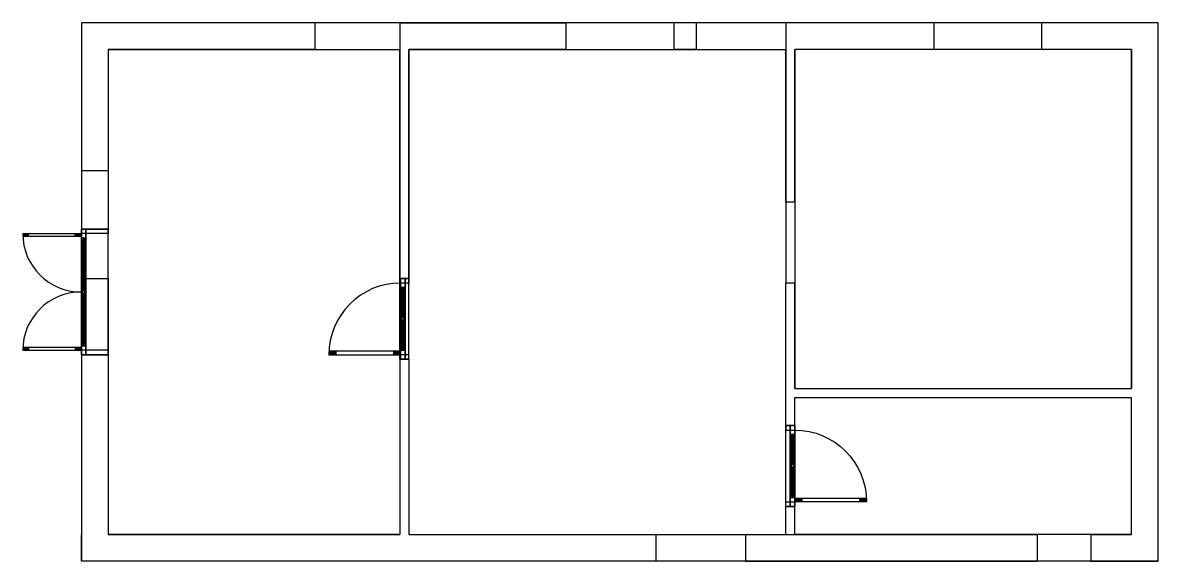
# Model space of a CAD drawing. Header units: metres. Extents: x -46 to 153, y -1 to 83.
# Drawn here: x 30.37 to 43.03, y 39.81 to 45.81 of the extents above; entities that cross this region are included whole.
import ezdxf

# ---------------------------------------------------------------- set-up
doc = ezdxf.new("R2010")
doc.units = ezdxf.units.M
doc.header["$LTSCALE"] = 0.018
for name, color, linetype in [('3DSILL_WALLS', 6, 'Continuous'), ('3DWDGLASS', 24, 'Continuous'), ('3DWINDR', 227, 'Continuous'), ('LAYER-ON', 4, 'Continuous'), ('WALLS', 6, 'Continuous'), ('WINDOOR', 3, 'Continuous')]:
    doc.layers.add(name, color=color, linetype=linetype)

# ---------------------------------------------------------------- blocks, each defined once
blk = doc.blocks.new('CWWD1D')
for p, q in [((0, 0.5), (0, 0)), ((0.005, 0.45), (0.005, 0.5)), ((0.01, 0.45), (0.01, 0.4999)), ((0.015, 0.45), (0.015, 0.4998)), ((0.02, 0.45), (0.02, 0.4996)), ((0.025, 0), (0.025, 0.4994)), ((0.975, 0), (0.975, 0.4994)), ((0.98, 0.45), (0.98, 0.4996)), ((0.985, 0.45), (0.985, 0.4998)), ((0.99, 0.45), (0.99, 0.4999)), ((0.995, 0.45), (0.995, 0.5)), ((1, 0.5), (1, 0)), ((0.025, 0.45), (0, 0.45)), ((0.975, 0.45), (1, 0.45)), ((0.025, 0.05), (0, 0.05)), ((0, 0), (0.025, 0)), ((0.005, 0), (0.005, 0.05)), ((0.01, 0), (0.01, 0.05)), ((0.015, 0), (0.015, 0.05)), ((0.02, 0), (0.02, 0.05)), ((0.975, 0.05), (1, 0.05)), ((1, 0), (0.975, 0)), ((0.98, 0), (0.98, 0.05)), ((0.985, 0), (0.985, 0.05)), ((0.99, 0), (0.99, 0.05)), ((0.995, 0), (0.995, 0.05))]:
    blk.add_line(p, q)
for centre, start, end in [((0, 0), 0, 90), ((1, 0), 90, 180)]:
    blk.add_arc(centre, 0.5, start, end)
blk = doc.blocks.new('*U69', base_point=(31.177, 42.109))
at = {"layer": '3DSILL_WALLS', "color": 239}
for points in [[(31.027, 43.509), (31.327, 43.509), (31.327, 43.509, 2.2), (31.027, 43.509, 2.2)], [(31.027, 42.109, 2.2), (31.327, 42.109, 2.2), (31.327, 43.509, 2.2), (31.027, 43.509, 2.2)], [(31.027, 42.109), (31.327, 42.109), (31.327, 42.109, 2.2), (31.027, 42.109, 2.2)]]:
    blk.add_3dface(points, dxfattribs=at)
at = {"layer": '3DSILL_WALLS', "invisible_edges": 14}
blk.add_3dface([(31.027, 42.109, 3), (31.027, 43.509, 3), (31.027, 43.509, 2.2), (31.027, 42.109, 2.2)], dxfattribs=at)
at = {"layer": '3DSILL_WALLS', "color": 230, "invisible_edges": 14}
blk.add_3dface([(31.327, 42.109, 3), (31.327, 43.509, 3), (31.327, 43.509, 2.2), (31.327, 42.109, 2.2)], dxfattribs=at)
at = {"layer": '3DWDGLASS'}
for points in [[(31.052, 42.824, 0.05), (31.052, 43.409, 0.05), (31.052, 43.409, 0.54), (31.052, 42.824, 0.54)], [(31.052, 42.824, 0.57), (31.052, 43.409, 0.57), (31.052, 43.409, 1.06), (31.052, 42.824, 1.06)], [(31.052, 42.824, 1.09), (31.052, 43.409, 1.09), (31.052, 43.409, 1.58), (31.052, 42.824, 1.58)], [(31.052, 42.824, 1.61), (31.052, 43.409, 1.61), (31.052, 43.409, 2.1), (31.052, 42.824, 2.1)], [(31.052, 42.209, 0.05), (31.052, 42.794, 0.05), (31.052, 42.794, 0.54), (31.052, 42.209, 0.54)], [(31.052, 42.209, 0.57), (31.052, 42.794, 0.57), (31.052, 42.794, 1.06), (31.052, 42.209, 1.06)], [(31.052, 42.209, 1.09), (31.052, 42.794, 1.09), (31.052, 42.794, 1.58), (31.052, 42.209, 1.58)], [(31.052, 42.209, 1.61), (31.052, 42.794, 1.61), (31.052, 42.794, 2.1), (31.052, 42.209, 2.1)]]:
    blk.add_3dface(points, dxfattribs=at)
at = {"layer": '3DWINDR'}
for points, invisible_edges in [([(31.027, 42.109, 2.2), (31.027, 42.159, 2.15), (31.027, 43.459, 2.15), (31.027, 43.509, 2.2)], 5), ([(31.027, 43.509, 2.2), (31.027, 43.459, 2.15), (31.027, 43.459), (31.027, 43.509)], 1), ([(31.027, 42.159, 2.15), (31.027, 42.209, 2.1), (31.027, 43.409, 2.1), (31.027, 43.459, 2.15)], 5), ([(31.027, 43.459, 2.15), (31.027, 43.409, 2.1), (31.027, 43.409, 0.05), (31.027, 43.459)], 5), ([(31.027, 43.459), (31.027, 43.409, 0.05), (31.027, 42.209, 0.05), (31.027, 42.159)], 5), ([(31.037, 42.209, 0.54), (31.037, 43.409, 0.54), (31.037, 43.409, 0.57), (31.037, 42.209, 0.57)], 5), ([(31.037, 42.209, 1.06), (31.037, 43.409, 1.06), (31.037, 43.409, 1.09), (31.037, 42.209, 1.09)], 5), ([(31.037, 42.209, 1.58), (31.037, 43.409, 1.58), (31.037, 43.409, 1.61), (31.037, 42.209, 1.61)], 5), ([(31.067, 42.209, 0.54), (31.067, 43.409, 0.54), (31.067, 43.409, 0.57), (31.067, 42.209, 0.57)], 5), ([(31.067, 42.209, 1.06), (31.067, 43.409, 1.06), (31.067, 43.409, 1.09), (31.067, 42.209, 1.09)], 5), ([(31.067, 42.209, 1.58), (31.067, 43.409, 1.58), (31.067, 43.409, 1.61), (31.067, 42.209, 1.61)], 5), ([(31.077, 42.109, 2.2), (31.077, 42.159, 2.15), (31.077, 43.459, 2.15), (31.077, 43.509, 2.2)], 5), ([(31.077, 43.509, 2.2), (31.077, 43.459, 2.15), (31.077, 43.459), (31.077, 43.509)], 1), ([(31.077, 42.159, 2.15), (31.077, 42.209, 2.1), (31.077, 43.409, 2.1), (31.077, 43.459, 2.15)], 5), ([(31.077, 43.459, 2.15), (31.077, 43.409, 2.1), (31.077, 43.409, 0.05), (31.077, 43.459)], 5), ([(31.077, 43.459), (31.077, 43.409, 0.05), (31.077, 42.209, 0.05), (31.077, 42.159)], 5), ([(31.037, 42.794, 0.05), (31.037, 42.824, 0.05), (31.037, 42.824, 0.54), (31.037, 42.794, 0.54)], 4), ([(31.037, 42.794, 0.57), (31.037, 42.824, 0.57), (31.037, 42.824, 1.06), (31.037, 42.794, 1.06)], 5), ([(31.037, 42.794, 1.09), (31.037, 42.824, 1.09), (31.037, 42.824, 1.58), (31.037, 42.794, 1.58)], 5), ([(31.037, 42.794, 1.61), (31.037, 42.824, 1.61), (31.037, 42.824, 2.1), (31.037, 42.794, 2.1)], 1), ([(31.067, 42.794, 0.05), (31.067, 42.824, 0.05), (31.067, 42.824, 0.54), (31.067, 42.794, 0.54)], 4), ([(31.067, 42.794, 0.57), (31.067, 42.824, 0.57), (31.067, 42.824, 1.06), (31.067, 42.794, 1.06)], 5), ([(31.067, 42.794, 1.09), (31.067, 42.824, 1.09), (31.067, 42.824, 1.58), (31.067, 42.794, 1.58)], 5), ([(31.067, 42.794, 1.61), (31.067, 42.824, 1.61), (31.067, 42.824, 2.1), (31.067, 42.794, 2.1)], 1), ([(31.027, 42.159), (31.027, 42.209, 0.05), (31.027, 42.209, 2.1), (31.027, 42.159, 2.15)], 5), ([(31.027, 42.109), (31.027, 42.159), (31.027, 42.159, 2.15), (31.027, 42.109, 2.2)], 4), ([(31.077, 42.159), (31.077, 42.209, 0.05), (31.077, 42.209, 2.1), (31.077, 42.159, 2.15)], 5), ([(31.077, 42.109), (31.077, 42.159), (31.077, 42.159, 2.15), (31.077, 42.109, 2.2)], 4)]:
    blk.add_3dface(points, dxfattribs=dict(at, invisible_edges=invisible_edges))
for points in [[(31.037, 42.824, 0.54), (31.067, 42.824, 0.54), (31.067, 43.409, 0.54), (31.037, 43.409, 0.54)], [(31.037, 42.824, 0.57), (31.067, 42.824, 0.57), (31.067, 43.409, 0.57), (31.037, 43.409, 0.57)], [(31.037, 42.824, 1.06), (31.067, 42.824, 1.06), (31.067, 43.409, 1.06), (31.037, 43.409, 1.06)], [(31.037, 42.824, 1.09), (31.067, 42.824, 1.09), (31.067, 43.409, 1.09), (31.037, 43.409, 1.09)], [(31.037, 42.824, 1.58), (31.067, 42.824, 1.58), (31.067, 43.409, 1.58), (31.037, 43.409, 1.58)], [(31.037, 42.824, 1.61), (31.067, 42.824, 1.61), (31.067, 43.409, 1.61), (31.037, 43.409, 1.61)], [(31.037, 42.824, 0.05), (31.067, 42.824, 0.05), (31.067, 42.824, 0.54), (31.037, 42.824, 0.54)], [(31.037, 42.824, 0.57), (31.067, 42.824, 0.57), (31.067, 42.824, 1.06), (31.037, 42.824, 1.06)], [(31.037, 42.824, 1.09), (31.067, 42.824, 1.09), (31.067, 42.824, 1.58), (31.037, 42.824, 1.58)], [(31.037, 42.824, 1.61), (31.067, 42.824, 1.61), (31.067, 42.824, 2.1), (31.037, 42.824, 2.1)], [(31.037, 42.794, 0.05), (31.067, 42.794, 0.05), (31.067, 42.794, 0.54), (31.037, 42.794, 0.54)], [(31.037, 42.794, 0.57), (31.067, 42.794, 0.57), (31.067, 42.794, 1.06), (31.037, 42.794, 1.06)], [(31.037, 42.794, 1.09), (31.067, 42.794, 1.09), (31.067, 42.794, 1.58), (31.037, 42.794, 1.58)], [(31.037, 42.794, 1.61), (31.067, 42.794, 1.61), (31.067, 42.794, 2.1), (31.037, 42.794, 2.1)], [(31.037, 42.209, 0.54), (31.067, 42.209, 0.54), (31.067, 42.794, 0.54), (31.037, 42.794, 0.54)], [(31.037, 42.209, 0.57), (31.067, 42.209, 0.57), (31.067, 42.794, 0.57), (31.037, 42.794, 0.57)], [(31.037, 42.209, 1.06), (31.067, 42.209, 1.06), (31.067, 42.794, 1.06), (31.037, 42.794, 1.06)], [(31.037, 42.209, 1.09), (31.067, 42.209, 1.09), (31.067, 42.794, 1.09), (31.037, 42.794, 1.09)], [(31.037, 42.209, 1.58), (31.067, 42.209, 1.58), (31.067, 42.794, 1.58), (31.037, 42.794, 1.58)], [(31.037, 42.209, 1.61), (31.067, 42.209, 1.61), (31.067, 42.794, 1.61), (31.037, 42.794, 1.61)]]:
    blk.add_3dface(points, dxfattribs=at)
at = {"layer": 'WINDOOR'}
for p, q in [((31.027, 43.459), (31.027, 43.509)), ((31.327, 43.459), (31.027, 43.459)), ((31.327, 43.509), (31.327, 43.459)), ((31.327, 42.159), (31.027, 42.159)), ((31.027, 42.159), (31.027, 42.109)), ((31.327, 42.109), (31.327, 42.159))]:
    blk.add_line(p, q, dxfattribs=at)
at = {"layer": 'WINDOOR', "xscale": 1.3, "yscale": 1.3, "zscale": 1.3, "rotation": 90.00000000000004}
blk.add_blockref('CWWD1D', (31.024, 42.159), dxfattribs=at)
at = {"layer": '3DWINDR'}
mesh = blk.add_polymesh((5, 2), dxfattribs=at)
for k, corner in enumerate([(31.027, 42.109), (31.077, 42.109), (31.027, 42.109, 2.2), (31.077, 42.109, 2.2), (31.027, 43.509, 2.2), (31.077, 43.509, 2.2), (31.027, 43.509), (31.077, 43.509), (31.027, 42.109), (31.077, 42.109)]):
    mesh.set_mesh_vertex(divmod(k, 2), corner)
mesh = blk.add_polymesh((5, 2), dxfattribs=at)
for k, corner in enumerate([(31.027, 42.209, 0.05), (31.077, 42.209, 0.05), (31.027, 42.209, 2.1), (31.077, 42.209, 2.1), (31.027, 43.409, 2.1), (31.077, 43.409, 2.1), (31.027, 43.409, 0.05), (31.077, 43.409, 0.05), (31.027, 42.209, 0.05), (31.077, 42.209, 0.05)]):
    mesh.set_mesh_vertex(divmod(k, 2), corner)
blk = doc.blocks.new('CWWD1L')
for p, q in [((0, 1), (0, 0)), ((0.01, 0.9), (0.01, 1)), ((0.02, 0.9), (0.02, 1)), ((0.03, 0.9), (0.03, 1)), ((0.04, 0.9), (0.04, 0.999)), ((0.05, 0), (0.05, 0.999)), ((0.05, 0.9), (0, 0.9)), ((0.05, 0.1), (0, 0.1)), ((0, 0), (0.05, 0)), ((0.01, 0), (0.01, 0.1)), ((0.02, 0), (0.02, 0.1)), ((0.03, 0), (0.03, 0.1)), ((0.04, 0), (0.04, 0.1))]:
    blk.add_line(p, q)
blk.add_arc((0, 0), 1, 0, 90)
blk = doc.blocks.new('*U71', base_point=(34.627, 42.059))
at = {"layer": '3DSILL_WALLS', "color": 239}
for points in [[(34.577, 42.959), (34.677, 42.959), (34.677, 42.959, 2.2), (34.577, 42.959, 2.2)], [(34.577, 42.059, 2.2), (34.677, 42.059, 2.2), (34.677, 42.959, 2.2), (34.577, 42.959, 2.2)], [(34.577, 42.059), (34.677, 42.059), (34.677, 42.059, 2.2), (34.577, 42.059, 2.2)]]:
    blk.add_3dface(points, dxfattribs=at)
at = {"layer": '3DSILL_WALLS', "invisible_edges": 14}
blk.add_3dface([(34.577, 42.059, 3), (34.577, 42.959, 3), (34.577, 42.959, 2.2), (34.577, 42.059, 2.2)], dxfattribs=at)
at = {"layer": '3DSILL_WALLS', "color": 230, "invisible_edges": 14}
blk.add_3dface([(34.677, 42.059, 3), (34.677, 42.959, 3), (34.677, 42.959, 2.2), (34.677, 42.059, 2.2)], dxfattribs=at)
at = {"layer": '3DWDGLASS'}
for points in [[(34.609, 42.524, 0.05), (34.609, 42.859, 0.05), (34.609, 42.859, 0.54), (34.609, 42.524, 0.54)], [(34.609, 42.524, 0.57), (34.609, 42.859, 0.57), (34.609, 42.859, 1.06), (34.609, 42.524, 1.06)], [(34.609, 42.524, 1.09), (34.609, 42.859, 1.09), (34.609, 42.859, 1.58), (34.609, 42.524, 1.58)], [(34.609, 42.524, 1.61), (34.609, 42.859, 1.61), (34.609, 42.859, 2.1), (34.609, 42.524, 2.1)], [(34.609, 42.159, 0.05), (34.609, 42.494, 0.05), (34.609, 42.494, 0.54), (34.609, 42.159, 0.54)], [(34.609, 42.159, 0.57), (34.609, 42.494, 0.57), (34.609, 42.494, 1.06), (34.609, 42.159, 1.06)], [(34.609, 42.159, 1.09), (34.609, 42.494, 1.09), (34.609, 42.494, 1.58), (34.609, 42.159, 1.58)], [(34.609, 42.159, 1.61), (34.609, 42.494, 1.61), (34.609, 42.494, 2.1), (34.609, 42.159, 2.1)]]:
    blk.add_3dface(points, dxfattribs=at)
at = {"layer": '3DWINDR'}
for points, invisible_edges in [([(34.584, 42.059, 2.2), (34.584, 42.109, 2.15), (34.584, 42.909, 2.15), (34.584, 42.959, 2.2)], 5), ([(34.584, 42.959, 2.2), (34.584, 42.909, 2.15), (34.584, 42.909), (34.584, 42.959)], 1), ([(34.584, 42.109, 2.15), (34.584, 42.159, 2.1), (34.584, 42.859, 2.1), (34.584, 42.909, 2.15)], 5), ([(34.584, 42.909, 2.15), (34.584, 42.859, 2.1), (34.584, 42.859, 0.05), (34.584, 42.909)], 5), ([(34.584, 42.909), (34.584, 42.859, 0.05), (34.584, 42.159, 0.05), (34.584, 42.109)], 5), ([(34.634, 42.059, 2.2), (34.634, 42.109, 2.15), (34.634, 42.909, 2.15), (34.634, 42.959, 2.2)], 5), ([(34.634, 42.959, 2.2), (34.634, 42.909, 2.15), (34.634, 42.909), (34.634, 42.959)], 1), ([(34.634, 42.109, 2.15), (34.634, 42.159, 2.1), (34.634, 42.859, 2.1), (34.634, 42.909, 2.15)], 5), ([(34.634, 42.909, 2.15), (34.634, 42.859, 2.1), (34.634, 42.859, 0.05), (34.634, 42.909)], 5), ([(34.634, 42.909), (34.634, 42.859, 0.05), (34.634, 42.159, 0.05), (34.634, 42.109)], 5), ([(34.594, 42.159, 0.54), (34.594, 42.859, 0.54), (34.594, 42.859, 0.57), (34.594, 42.159, 0.57)], 5), ([(34.594, 42.159, 1.06), (34.594, 42.859, 1.06), (34.594, 42.859, 1.09), (34.594, 42.159, 1.09)], 5), ([(34.594, 42.159, 1.58), (34.594, 42.859, 1.58), (34.594, 42.859, 1.61), (34.594, 42.159, 1.61)], 5), ([(34.624, 42.159, 0.54), (34.624, 42.859, 0.54), (34.624, 42.859, 0.57), (34.624, 42.159, 0.57)], 5), ([(34.624, 42.159, 1.06), (34.624, 42.859, 1.06), (34.624, 42.859, 1.09), (34.624, 42.159, 1.09)], 5), ([(34.624, 42.159, 1.58), (34.624, 42.859, 1.58), (34.624, 42.859, 1.61), (34.624, 42.159, 1.61)], 5), ([(34.594, 42.494, 0.05), (34.594, 42.524, 0.05), (34.594, 42.524, 0.54), (34.594, 42.494, 0.54)], 4), ([(34.594, 42.494, 0.57), (34.594, 42.524, 0.57), (34.594, 42.524, 1.06), (34.594, 42.494, 1.06)], 5), ([(34.594, 42.494, 1.09), (34.594, 42.524, 1.09), (34.594, 42.524, 1.58), (34.594, 42.494, 1.58)], 5), ([(34.594, 42.494, 1.61), (34.594, 42.524, 1.61), (34.594, 42.524, 2.1), (34.594, 42.494, 2.1)], 1), ([(34.624, 42.494, 0.05), (34.624, 42.524, 0.05), (34.624, 42.524, 0.54), (34.624, 42.494, 0.54)], 4), ([(34.624, 42.494, 0.57), (34.624, 42.524, 0.57), (34.624, 42.524, 1.06), (34.624, 42.494, 1.06)], 5), ([(34.624, 42.494, 1.09), (34.624, 42.524, 1.09), (34.624, 42.524, 1.58), (34.624, 42.494, 1.58)], 5), ([(34.624, 42.494, 1.61), (34.624, 42.524, 1.61), (34.624, 42.524, 2.1), (34.624, 42.494, 2.1)], 1), ([(34.584, 42.109), (34.584, 42.159, 0.05), (34.584, 42.159, 2.1), (34.584, 42.109, 2.15)], 5), ([(34.634, 42.109), (34.634, 42.159, 0.05), (34.634, 42.159, 2.1), (34.634, 42.109, 2.15)], 5), ([(34.584, 42.059), (34.584, 42.109), (34.584, 42.109, 2.15), (34.584, 42.059, 2.2)], 4), ([(34.634, 42.059), (34.634, 42.109), (34.634, 42.109, 2.15), (34.634, 42.059, 2.2)], 4)]:
    blk.add_3dface(points, dxfattribs=dict(at, invisible_edges=invisible_edges))
for points in [[(34.594, 42.524, 0.54), (34.624, 42.524, 0.54), (34.624, 42.859, 0.54), (34.594, 42.859, 0.54)], [(34.594, 42.524, 0.57), (34.624, 42.524, 0.57), (34.624, 42.859, 0.57), (34.594, 42.859, 0.57)], [(34.594, 42.524, 1.06), (34.624, 42.524, 1.06), (34.624, 42.859, 1.06), (34.594, 42.859, 1.06)], [(34.594, 42.524, 1.09), (34.624, 42.524, 1.09), (34.624, 42.859, 1.09), (34.594, 42.859, 1.09)], [(34.594, 42.524, 1.58), (34.624, 42.524, 1.58), (34.624, 42.859, 1.58), (34.594, 42.859, 1.58)], [(34.594, 42.524, 1.61), (34.624, 42.524, 1.61), (34.624, 42.859, 1.61), (34.594, 42.859, 1.61)], [(34.594, 42.524, 0.05), (34.624, 42.524, 0.05), (34.624, 42.524, 0.54), (34.594, 42.524, 0.54)], [(34.594, 42.524, 0.57), (34.624, 42.524, 0.57), (34.624, 42.524, 1.06), (34.594, 42.524, 1.06)], [(34.594, 42.524, 1.09), (34.624, 42.524, 1.09), (34.624, 42.524, 1.58), (34.594, 42.524, 1.58)], [(34.594, 42.524, 1.61), (34.624, 42.524, 1.61), (34.624, 42.524, 2.1), (34.594, 42.524, 2.1)], [(34.594, 42.494, 0.05), (34.624, 42.494, 0.05), (34.624, 42.494, 0.54), (34.594, 42.494, 0.54)], [(34.594, 42.494, 0.57), (34.624, 42.494, 0.57), (34.624, 42.494, 1.06), (34.594, 42.494, 1.06)], [(34.594, 42.494, 1.09), (34.624, 42.494, 1.09), (34.624, 42.494, 1.58), (34.594, 42.494, 1.58)], [(34.594, 42.494, 1.61), (34.624, 42.494, 1.61), (34.624, 42.494, 2.1), (34.594, 42.494, 2.1)], [(34.594, 42.159, 0.54), (34.624, 42.159, 0.54), (34.624, 42.494, 0.54), (34.594, 42.494, 0.54)], [(34.594, 42.159, 0.57), (34.624, 42.159, 0.57), (34.624, 42.494, 0.57), (34.594, 42.494, 0.57)], [(34.594, 42.159, 1.06), (34.624, 42.159, 1.06), (34.624, 42.494, 1.06), (34.594, 42.494, 1.06)], [(34.594, 42.159, 1.09), (34.624, 42.159, 1.09), (34.624, 42.494, 1.09), (34.594, 42.494, 1.09)], [(34.594, 42.159, 1.58), (34.624, 42.159, 1.58), (34.624, 42.494, 1.58), (34.594, 42.494, 1.58)], [(34.594, 42.159, 1.61), (34.624, 42.159, 1.61), (34.624, 42.494, 1.61), (34.594, 42.494, 1.61)]]:
    blk.add_3dface(points, dxfattribs=at)
at = {"layer": 'WINDOOR'}
for p, q in [((34.577, 42.909), (34.577, 42.959)), ((34.677, 42.909), (34.577, 42.909)), ((34.677, 42.959), (34.677, 42.909)), ((34.677, 42.109), (34.577, 42.109)), ((34.577, 42.109), (34.577, 42.059)), ((34.677, 42.059), (34.677, 42.109))]:
    blk.add_line(p, q, dxfattribs=at)
at = {"layer": 'WINDOOR', "xscale": 0.8, "yscale": 0.8, "zscale": 0.8, "rotation": 90}
blk.add_blockref('CWWD1L', (34.584, 42.109), dxfattribs=at)
at = {"layer": '3DWINDR'}
mesh = blk.add_polymesh((5, 2), dxfattribs=at)
for k, corner in enumerate([(34.584, 42.059), (34.634, 42.059), (34.584, 42.059, 2.2), (34.634, 42.059, 2.2), (34.584, 42.959, 2.2), (34.634, 42.959, 2.2), (34.584, 42.959), (34.634, 42.959), (34.584, 42.059), (34.634, 42.059)]):
    mesh.set_mesh_vertex(divmod(k, 2), corner)
mesh = blk.add_polymesh((5, 2), dxfattribs=at)
for k, corner in enumerate([(34.584, 42.159, 0.05), (34.634, 42.159, 0.05), (34.584, 42.159, 2.1), (34.634, 42.159, 2.1), (34.584, 42.859, 2.1), (34.634, 42.859, 2.1), (34.584, 42.859, 0.05), (34.634, 42.859, 0.05), (34.584, 42.159, 0.05), (34.634, 42.159, 0.05)]):
    mesh.set_mesh_vertex(divmod(k, 2), corner)
blk = doc.blocks.new('*U72', base_point=(38.927, 40.421))
at = {"layer": '3DSILL_WALLS', "color": 239}
for points in [[(38.977, 41.321), (38.877, 41.321), (38.877, 41.321, 2.2), (38.977, 41.321, 2.2)], [(38.977, 40.421, 2.2), (38.877, 40.421, 2.2), (38.877, 41.321, 2.2), (38.977, 41.321, 2.2)], [(38.977, 40.421), (38.877, 40.421), (38.877, 40.421, 2.2), (38.977, 40.421, 2.2)]]:
    blk.add_3dface(points, dxfattribs=at)
at = {"layer": '3DSILL_WALLS', "color": 230, "invisible_edges": 14}
blk.add_3dface([(38.877, 40.421, 3), (38.877, 41.321, 3), (38.877, 41.321, 2.2), (38.877, 40.421, 2.2)], dxfattribs=at)
at = {"layer": '3DSILL_WALLS', "invisible_edges": 14}
blk.add_3dface([(38.977, 40.421, 3), (38.977, 41.321, 3), (38.977, 41.321, 2.2), (38.977, 40.421, 2.2)], dxfattribs=at)
at = {"layer": '3DWDGLASS'}
for points in [[(38.951, 40.886, 0.05), (38.951, 41.221, 0.05), (38.951, 41.221, 0.54), (38.951, 40.886, 0.54)], [(38.951, 40.886, 0.57), (38.951, 41.221, 0.57), (38.951, 41.221, 1.06), (38.951, 40.886, 1.06)], [(38.951, 40.886, 1.09), (38.951, 41.221, 1.09), (38.951, 41.221, 1.58), (38.951, 40.886, 1.58)], [(38.951, 40.886, 1.61), (38.951, 41.221, 1.61), (38.951, 41.221, 2.1), (38.951, 40.886, 2.1)], [(38.951, 40.521, 0.05), (38.951, 40.856, 0.05), (38.951, 40.856, 0.54), (38.951, 40.521, 0.54)], [(38.951, 40.521, 0.57), (38.951, 40.856, 0.57), (38.951, 40.856, 1.06), (38.951, 40.521, 1.06)], [(38.951, 40.521, 1.09), (38.951, 40.856, 1.09), (38.951, 40.856, 1.58), (38.951, 40.521, 1.58)], [(38.951, 40.521, 1.61), (38.951, 40.856, 1.61), (38.951, 40.856, 2.1), (38.951, 40.521, 2.1)]]:
    blk.add_3dface(points, dxfattribs=at)
at = {"layer": '3DWINDR'}
for points, invisible_edges in [([(38.926, 40.421, 2.2), (38.926, 40.471, 2.15), (38.926, 41.271, 2.15), (38.926, 41.321, 2.2)], 5), ([(38.926, 41.321, 2.2), (38.926, 41.271, 2.15), (38.926, 41.271), (38.926, 41.321)], 1), ([(38.926, 40.471, 2.15), (38.926, 40.521, 2.1), (38.926, 41.221, 2.1), (38.926, 41.271, 2.15)], 5), ([(38.926, 41.271, 2.15), (38.926, 41.221, 2.1), (38.926, 41.221, 0.05), (38.926, 41.271)], 5), ([(38.926, 41.271), (38.926, 41.221, 0.05), (38.926, 40.521, 0.05), (38.926, 40.471)], 5), ([(38.976, 40.421, 2.2), (38.976, 40.471, 2.15), (38.976, 41.271, 2.15), (38.976, 41.321, 2.2)], 5), ([(38.976, 41.321, 2.2), (38.976, 41.271, 2.15), (38.976, 41.271), (38.976, 41.321)], 1), ([(38.976, 40.471, 2.15), (38.976, 40.521, 2.1), (38.976, 41.221, 2.1), (38.976, 41.271, 2.15)], 5), ([(38.976, 41.271, 2.15), (38.976, 41.221, 2.1), (38.976, 41.221, 0.05), (38.976, 41.271)], 5), ([(38.976, 41.271), (38.976, 41.221, 0.05), (38.976, 40.521, 0.05), (38.976, 40.471)], 5), ([(38.936, 40.521, 0.54), (38.936, 41.221, 0.54), (38.936, 41.221, 0.57), (38.936, 40.521, 0.57)], 5), ([(38.936, 40.521, 1.06), (38.936, 41.221, 1.06), (38.936, 41.221, 1.09), (38.936, 40.521, 1.09)], 5), ([(38.936, 40.521, 1.58), (38.936, 41.221, 1.58), (38.936, 41.221, 1.61), (38.936, 40.521, 1.61)], 5), ([(38.966, 40.521, 0.54), (38.966, 41.221, 0.54), (38.966, 41.221, 0.57), (38.966, 40.521, 0.57)], 5), ([(38.966, 40.521, 1.06), (38.966, 41.221, 1.06), (38.966, 41.221, 1.09), (38.966, 40.521, 1.09)], 5), ([(38.966, 40.521, 1.58), (38.966, 41.221, 1.58), (38.966, 41.221, 1.61), (38.966, 40.521, 1.61)], 5), ([(38.936, 40.856, 0.05), (38.936, 40.886, 0.05), (38.936, 40.886, 0.54), (38.936, 40.856, 0.54)], 4), ([(38.936, 40.856, 0.57), (38.936, 40.886, 0.57), (38.936, 40.886, 1.06), (38.936, 40.856, 1.06)], 5), ([(38.936, 40.856, 1.09), (38.936, 40.886, 1.09), (38.936, 40.886, 1.58), (38.936, 40.856, 1.58)], 5), ([(38.936, 40.856, 1.61), (38.936, 40.886, 1.61), (38.936, 40.886, 2.1), (38.936, 40.856, 2.1)], 1), ([(38.966, 40.856, 0.05), (38.966, 40.886, 0.05), (38.966, 40.886, 0.54), (38.966, 40.856, 0.54)], 4), ([(38.966, 40.856, 0.57), (38.966, 40.886, 0.57), (38.966, 40.886, 1.06), (38.966, 40.856, 1.06)], 5), ([(38.966, 40.856, 1.09), (38.966, 40.886, 1.09), (38.966, 40.886, 1.58), (38.966, 40.856, 1.58)], 5), ([(38.966, 40.856, 1.61), (38.966, 40.886, 1.61), (38.966, 40.886, 2.1), (38.966, 40.856, 2.1)], 1), ([(38.926, 40.471), (38.926, 40.521, 0.05), (38.926, 40.521, 2.1), (38.926, 40.471, 2.15)], 5), ([(38.976, 40.471), (38.976, 40.521, 0.05), (38.976, 40.521, 2.1), (38.976, 40.471, 2.15)], 5), ([(38.926, 40.421), (38.926, 40.471), (38.926, 40.471, 2.15), (38.926, 40.421, 2.2)], 4), ([(38.976, 40.421), (38.976, 40.471), (38.976, 40.471, 2.15), (38.976, 40.421, 2.2)], 4)]:
    blk.add_3dface(points, dxfattribs=dict(at, invisible_edges=invisible_edges))
for points in [[(38.966, 40.886, 0.54), (38.936, 40.886, 0.54), (38.936, 41.221, 0.54), (38.966, 41.221, 0.54)], [(38.966, 40.886, 0.57), (38.936, 40.886, 0.57), (38.936, 41.221, 0.57), (38.966, 41.221, 0.57)], [(38.966, 40.886, 1.06), (38.936, 40.886, 1.06), (38.936, 41.221, 1.06), (38.966, 41.221, 1.06)], [(38.966, 40.886, 1.09), (38.936, 40.886, 1.09), (38.936, 41.221, 1.09), (38.966, 41.221, 1.09)], [(38.966, 40.886, 1.58), (38.936, 40.886, 1.58), (38.936, 41.221, 1.58), (38.966, 41.221, 1.58)], [(38.966, 40.886, 1.61), (38.936, 40.886, 1.61), (38.936, 41.221, 1.61), (38.966, 41.221, 1.61)], [(38.966, 40.886, 0.05), (38.936, 40.886, 0.05), (38.936, 40.886, 0.54), (38.966, 40.886, 0.54)], [(38.966, 40.886, 0.57), (38.936, 40.886, 0.57), (38.936, 40.886, 1.06), (38.966, 40.886, 1.06)], [(38.966, 40.886, 1.09), (38.936, 40.886, 1.09), (38.936, 40.886, 1.58), (38.966, 40.886, 1.58)], [(38.966, 40.886, 1.61), (38.936, 40.886, 1.61), (38.936, 40.886, 2.1), (38.966, 40.886, 2.1)], [(38.966, 40.856, 0.05), (38.936, 40.856, 0.05), (38.936, 40.856, 0.54), (38.966, 40.856, 0.54)], [(38.966, 40.856, 0.57), (38.936, 40.856, 0.57), (38.936, 40.856, 1.06), (38.966, 40.856, 1.06)], [(38.966, 40.856, 1.09), (38.936, 40.856, 1.09), (38.936, 40.856, 1.58), (38.966, 40.856, 1.58)], [(38.966, 40.856, 1.61), (38.936, 40.856, 1.61), (38.936, 40.856, 2.1), (38.966, 40.856, 2.1)], [(38.966, 40.521, 0.54), (38.936, 40.521, 0.54), (38.936, 40.856, 0.54), (38.966, 40.856, 0.54)], [(38.966, 40.521, 0.57), (38.936, 40.521, 0.57), (38.936, 40.856, 0.57), (38.966, 40.856, 0.57)], [(38.966, 40.521, 1.06), (38.936, 40.521, 1.06), (38.936, 40.856, 1.06), (38.966, 40.856, 1.06)], [(38.966, 40.521, 1.09), (38.936, 40.521, 1.09), (38.936, 40.856, 1.09), (38.966, 40.856, 1.09)], [(38.966, 40.521, 1.58), (38.936, 40.521, 1.58), (38.936, 40.856, 1.58), (38.966, 40.856, 1.58)], [(38.966, 40.521, 1.61), (38.936, 40.521, 1.61), (38.936, 40.856, 1.61), (38.966, 40.856, 1.61)]]:
    blk.add_3dface(points, dxfattribs=at)
at = {"layer": 'WINDOOR'}
for p, q in [((38.877, 41.321), (38.877, 41.271)), ((38.877, 41.271), (38.977, 41.271)), ((38.977, 41.271), (38.977, 41.321)), ((38.877, 40.421), (38.877, 40.471)), ((38.877, 40.471), (38.977, 40.471)), ((38.977, 40.471), (38.977, 40.421))]:
    blk.add_line(p, q, dxfattribs=at)
at = {"layer": 'WINDOOR', "xscale": -0.8, "yscale": 0.8, "zscale": 0.8, "rotation": 270.0000000000014}
blk.add_blockref('CWWD1L', (38.976, 40.471), dxfattribs=at)
at = {"layer": '3DWINDR'}
mesh = blk.add_polymesh((5, 2), dxfattribs=at)
for k, corner in enumerate([(38.976, 40.421), (38.926, 40.421), (38.976, 40.421, 2.2), (38.926, 40.421, 2.2), (38.976, 41.321, 2.2), (38.926, 41.321, 2.2), (38.976, 41.321), (38.926, 41.321), (38.976, 40.421), (38.926, 40.421)]):
    mesh.set_mesh_vertex(divmod(k, 2), corner)
mesh = blk.add_polymesh((5, 2), dxfattribs=at)
for k, corner in enumerate([(38.976, 40.521, 0.05), (38.926, 40.521, 0.05), (38.976, 40.521, 2.1), (38.926, 40.521, 2.1), (38.976, 41.221, 2.1), (38.926, 41.221, 2.1), (38.976, 41.221, 0.05), (38.926, 41.221, 0.05), (38.976, 40.521, 0.05), (38.926, 40.521, 0.05)]):
    mesh.set_mesh_vertex(divmod(k, 2), corner)

msp = doc.modelspace()

# ---------------------------------------------------------------- linework, layer by layer
for p, q in [((33.627, 45.809), (33.627, 45.509)), ((34.577, 45.809), (34.577, 42.959)), ((34.577, 45.809), (36.427, 45.809)), ((36.427, 45.809), (36.427, 45.509)), ((37.877, 45.809), (37.627, 45.809)), ((37.627, 45.809), (37.627, 45.509)), ((37.877, 45.809), (37.877, 45.509)), ((40.527, 45.809), (38.877, 45.809)), ((38.877, 45.809), (38.877, 45.509)), ((40.527, 45.809), (40.527, 45.509)), ((43.027, 45.809), (41.727, 45.809)), ((41.727, 45.809), (41.727, 45.509)), ((43.027, 39.809), (43.027, 45.809)), ((33.627, 45.509), (31.327, 45.509)), ((31.327, 45.509), (31.327, 44.159)), ((31.327, 45.509), (31.327, 44.159)), ((36.427, 45.509), (34.677, 45.509)), ((34.677, 45.509), (34.677, 42.959)), ((37.877, 45.509), (37.627, 45.509)), ((38.877, 45.509), (38.877, 43.809)), ((40.527, 45.509), (38.977, 45.509)), ((38.977, 45.509), (38.977, 43.809)), ((42.727, 45.509), (41.727, 45.509)), ((42.727, 41.734), (42.727, 45.509)), ((31.327, 44.159), (31.027, 44.159)), ((38.977, 43.809), (38.877, 43.809)), ((31.027, 42.959), (31.027, 39.809)), ((31.027, 42.959), (31.327, 42.959)), ((31.327, 42.959), (31.327, 40.109)), ((34.577, 42.959), (34.677, 42.959)), ((38.977, 42.909), (38.877, 42.909)), ((38.977, 42.909), (38.977, 41.734)), ((34.577, 42.059), (34.677, 42.059)), ((34.577, 42.059), (34.577, 40.109)), ((34.677, 42.059), (34.677, 40.109)), ((38.977, 41.734), (42.727, 41.734)), ((38.977, 41.634), (42.727, 41.634)), ((42.727, 40.109), (42.727, 41.634)), ((34.577, 40.109), (31.327, 40.109)), ((34.677, 40.109), (37.427, 40.109)), ((37.427, 40.109), (37.427, 39.809)), ((38.427, 40.109), (41.677, 40.109)), ((38.427, 40.109), (38.427, 39.809)), ((41.677, 40.109), (41.677, 39.809)), ((42.277, 40.109), (42.727, 40.109)), ((42.277, 40.109), (42.277, 39.809)), ((37.427, 39.809), (31.027, 39.809)), ((38.427, 39.809), (41.677, 39.809)), ((42.277, 39.809), (43.027, 39.809))]:
    msp.add_line(p, q)
at = {"layer": 'WALLS'}
for p, q in [((31.327, 45.809), (31.027, 45.809)), ((31.027, 45.809), (31.027, 45.509)), ((43.027, 45.809), (31.327, 45.809)), ((43.027, 39.809), (43.027, 45.809)), ((31.027, 45.509), (31.027, 43.509)), ((31.327, 45.509), (34.577, 45.509)), ((31.327, 45.509), (31.327, 43.509)), ((31.327, 45.509), (31.327, 45.509)), ((31.327, 45.509), (31.327, 45.509)), ((34.577, 42.959), (34.577, 45.509)), ((34.677, 42.959), (34.677, 45.509)), ((34.677, 45.509), (38.877, 45.509)), ((38.877, 43.809), (38.877, 45.509)), ((42.727, 45.509), (38.977, 45.509)), ((38.977, 43.809), (38.977, 45.509)), ((42.727, 45.509), (42.727, 41.734)), ((38.877, 43.809), (38.877, 43.809)), ((38.877, 43.809), (38.877, 42.909)), ((38.977, 43.809), (38.977, 43.809)), ((38.977, 43.809), (38.977, 42.909)), ((31.027, 43.509), (31.327, 43.509)), ((34.577, 42.959), (34.577, 42.959)), ((34.577, 42.959), (34.677, 42.959)), ((34.677, 42.959), (34.677, 42.959)), ((38.877, 42.909), (38.877, 42.909)), ((38.877, 41.321), (38.877, 42.909)), ((38.977, 41.734), (38.977, 42.909)), ((38.977, 42.909), (38.977, 42.909)), ((38.977, 41.734), (38.977, 42.909)), ((31.027, 42.109), (31.327, 42.109)), ((31.027, 42.109), (31.027, 40.109)), ((31.327, 42.109), (31.327, 40.109)), ((34.577, 42.059), (34.577, 40.109)), ((34.577, 42.059), (34.577, 42.059)), ((34.577, 42.059), (34.677, 42.059)), ((34.677, 42.059), (34.677, 40.109)), ((34.677, 42.059), (34.677, 42.059)), ((38.977, 41.734), (42.727, 41.734)), ((38.977, 41.634), (42.727, 41.634)), ((38.977, 41.321), (38.977, 41.634)), ((42.727, 40.109), (42.727, 41.634)), ((38.977, 41.321), (38.877, 41.321)), ((38.877, 40.109), (38.877, 40.421)), ((38.977, 40.421), (38.877, 40.421)), ((38.977, 40.109), (38.977, 40.421)), ((31.027, 39.809), (31.027, 40.109)), ((31.027, 40.109), (31.027, 40.109)), ((31.327, 40.109), (34.577, 40.109)), ((31.327, 40.109), (31.327, 40.109)), ((34.677, 40.109), (38.877, 40.109)), ((42.727, 40.109), (38.977, 40.109)), ((31.027, 39.809), (31.027, 39.809)), ((31.327, 39.809), (31.027, 39.809)), ((43.027, 39.809), (31.327, 39.809))]:
    msp.add_line(p, q, dxfattribs=at)

# ---------------------------------------------------------------- block references
at = {"layer": 'LAYER-ON'}
for name, p in [('*U69', (31.177, 42.109)), ('*U71', (34.627, 42.059)), ('*U72', (38.927, 40.421))]:
    msp.add_blockref(name, p, dxfattribs=at)

doc.saveas('drawing.dxf')
